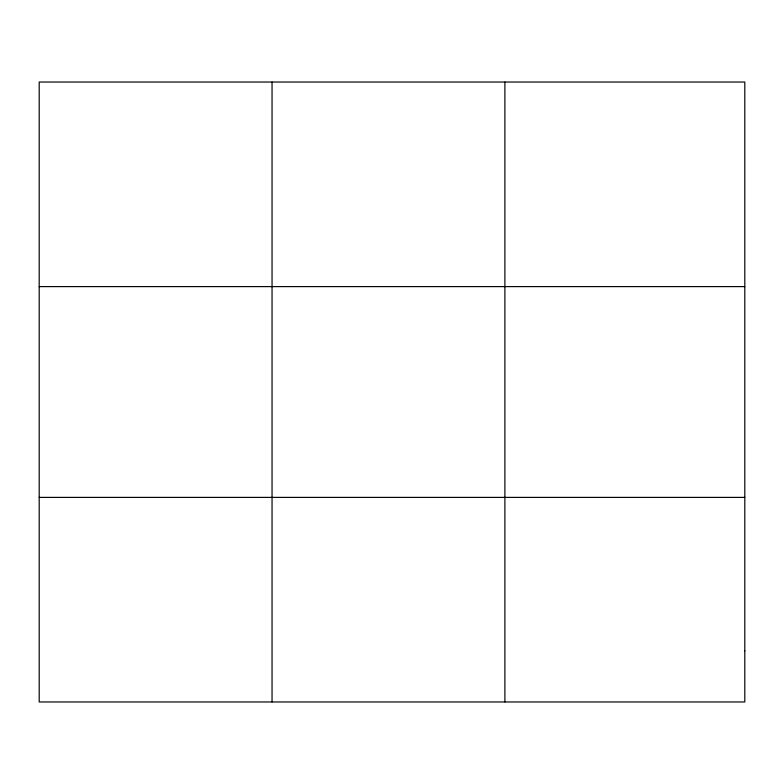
<?xml version="1.0" encoding="UTF-8"?>
<svg xmlns="http://www.w3.org/2000/svg" width="784" height="784" viewBox="0 0 784 784"><rect width="100%" height="100%" fill="white"/><g stroke="black" fill="none" stroke-linecap="round" stroke-linejoin="round"><path stroke-width="1.18" d="M272.048 701.964L272.048 82.036M504.896 701.964L504.896 82.036M39.2 286.611L744.8 286.611M39.2 497.389L744.8 497.389M744.8 650.818L744.8 701.964L39.2 701.964L39.2 82.036L744.8 82.036L744.8 650.818"/></g></svg>
